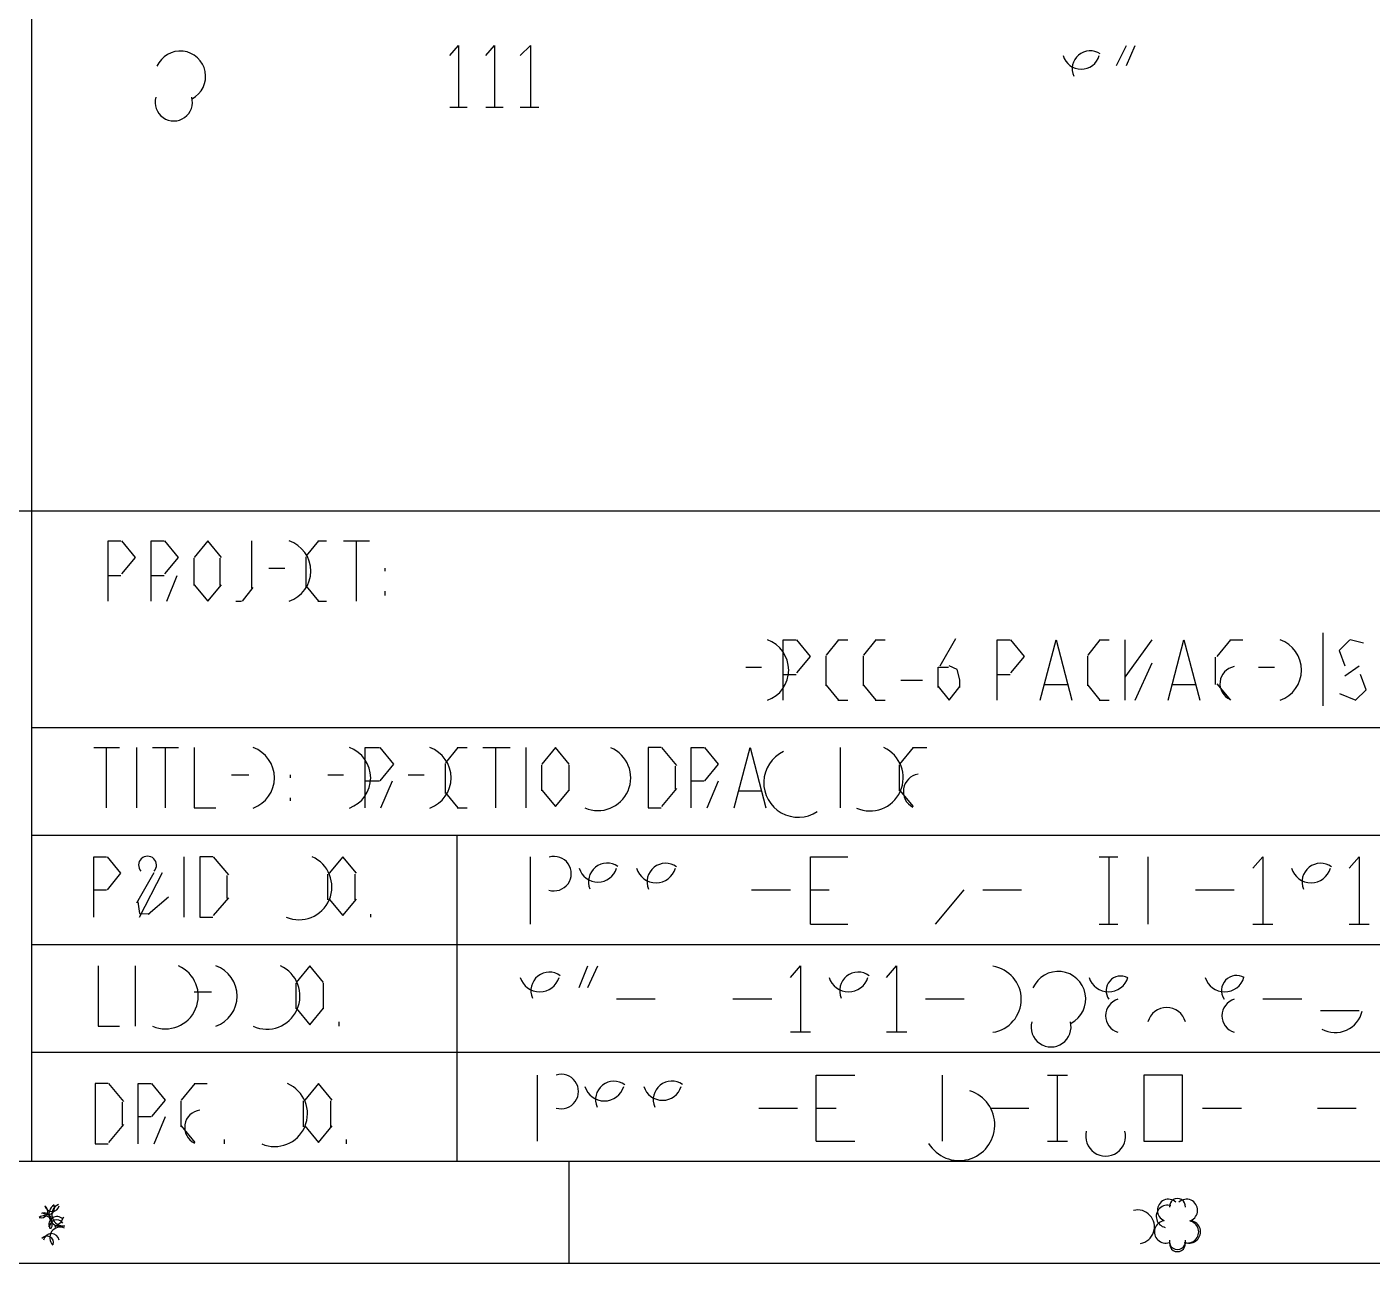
# Model space of a CAD drawing. Header units: millimetres. Extents: x 35 to 1147, y 31 to 824.
# Drawn here: x 819.9 to 932.3, y 31 to 134.3 of the extents above; entities that cross this region are included whole.
import ezdxf

# ---------------------------------------------------------------- set-up
doc = ezdxf.new("R2010")
doc.units = ezdxf.units.MM
for name, color, linetype in [('ARCS', 4, 'Continuous'), ('CURVES', 6, 'Continuous'), ('LINES', 7, 'Continuous'), ('RECTANGLES', 3, 'Continuous')]:
    doc.layers.add(name, color=color, linetype=linetype)

msp = doc.modelspace()

# ---------------------------------------------------------------- linework, layer by layer
at = {"layer": 'ARCS'}
for centre, radius, start, end in [((832.75, 130.18), 2.12, 298.1237, 156.5014), ((908.02, 132.34), 1.56, 195.6422, 344.3578), ((908.77, 130.81), 1.51, 55.9541, 204.2744), ((832.21, 128.02), 1.56, 164.6499, 15.9454), ((841, 88.84), 2.66, 288.4349, 71.5651), ((880.9, 80.56), 2.68, 289.6538, 70.3462), ((923.74, 80.56), 2.68, 289.6538, 70.3462), ((921.07, 79.42), 1.46, 101.0702, 245.4623), ((837.94, 71.56), 2.68, 289.6538, 70.3462), ((845.98, 71.56), 2.68, 289.6538, 70.3462), ((852.7, 71.56), 2.68, 289.6538, 70.3462), ((867.64, 71.56), 2.74, 246.8014, 66.8014), ((884.38, 71.14), 2.88, 115.1448, 303.3106), ((890.38, 71.56), 2.77, 245.6589, 65.6589), ((894.64, 70.42), 1.48, 99.8658, 242.4472), ((830.02, 64.26), 0.75, 317.5275, 222.4725), ((842.68, 62.44), 2.74, 246.8014, 66.8014), ((863.98, 63.55), 1.44, 252.7185, 106.5873), ((868.42, 62.86), 1.57, 55.6197, 202.1663), ((873.31, 62.86), 1.56, 54.6052, 202.5431), ((928.03, 62.86), 1.56, 54.6052, 202.5431), ((867.64, 64.48), 1.63, 197.1027, 342.8973), ((872.5, 64.48), 1.69, 196.5044, 343.4956), ((927.22, 64.48), 1.69, 196.5044, 343.4956), ((831.52, 53.32), 2.74, 246.8014, 66.8014), ((834.82, 53.32), 2.68, 289.6538, 70.3462), ((839.98, 53.32), 2.77, 245.6589, 65.6589), ((863.59, 53.77), 1.55, 53.8807, 203.459), ((889.39, 53.77), 1.55, 53.8807, 203.459), ((900.22, 53.05), 2.79, 278.7462, 81.4391), ((906.1, 53.08), 2.3, 297.9795, 156.6148), ((862.78, 55.36), 1.69, 196.5044, 343.4956), ((888.58, 55.36), 1.69, 196.5044, 343.4956), ((910.3, 55.36), 1.69, 196.5044, 343.4956), ((911.32, 53.77), 1.22, 61.607, 215.7067), ((919.99, 55.36), 1.69, 196.7984, 343.7798), ((921.01, 53.77), 1.27, 60.4222, 213.3106), ((911.5, 51.67), 1.44, 106.5873, 252.7185), ((921.22, 51.67), 1.44, 106.5873, 252.7185), ((915.16, 50.74), 1.62, 15.0685, 164.9315), ((929.23, 52.6), 2.33, 241.6543, 346.569), ((905.5, 50.74), 1.67, 165.4655, 14.5345), ((864.58, 45.34), 1.44, 253.0725, 106.9275), ((868.99, 44.65), 1.55, 53.8807, 203.459), ((873.82, 44.65), 1.56, 54.9042, 203.0704), ((840.64, 43.48), 2.74, 246.8014, 66.8014), ((868.18, 46.24), 1.69, 196.5044, 343.4956), ((873.04, 46.24), 1.63, 197.1027, 342.8973), ((897.82, 42.55), 2.98, 211.3041, 72.372), ((834.58, 42.34), 1.46, 97.4314, 244.44), ((910.06, 41.62), 1.67, 165.4655, 14.5345), ((915.31, 35.41), 0.929, 47.8624, 247.249), ((916.06, 35.74), 0.663, 354.8056, 185.1944), ((916.81, 35.41), 0.929, 292.751, 132.1376), ((821.14, 35.32), 0.539, 249.444, 57.9946), ((821.38, 34.27), 0.687, 324.1623, 126.3844), ((821.38, 34.57), 0.624, 306.3844, 109.44), ((821.68, 35.62), 0.575, 221.1859, 20.556), ((822.04, 35.92), 0.612, 191.3099, 348.6901), ((822.76, 35.05), 0.984, 122.6192, 282.875), ((822.43, 34.24), 0.654, 40.1009, 205.2011), ((822.97, 35.05), 0.94, 113.7495, 278.1301), ((912.73, 34.03), 1.41, 280.4077, 104.3493), ((915.22, 34.9), 0.933, 71.5651, 258.6901), ((822.43, 34.03), 0.595, 30.0686, 196.3895), ((822.73, 33.13), 0.88, 65.8545, 225), ((915.07, 33.61), 0.935, 99.7824, 289.5367), ((916.9, 33.61), 0.933, 252.1213, 78.3106), ((917.05, 33.61), 0.935, 250.4633, 80.2176), ((821.62, 32.71), 0.547, 344.4759, 141.8428), ((821.98, 32.8), 0.671, 10.3048, 169.6952), ((916.06, 32.8), 0.671, 169.6952, 10.3048), ((916.06, 32.62), 0.663, 174.8056, 5.1944)]:
    msp.add_arc(centre, radius, start, end, dxfattribs=at)
at = {"layer": 'CURVES'}
for p, q in [((855.28, 131.92), (856, 132.76)), ((856, 132.76), (856, 127.6)), ((858.28, 131.92), (859, 132.76)), ((859, 132.76), (859, 127.6)), ((861.16, 131.92), (862, 132.76)), ((862, 132.76), (862, 127.6)), ((826.72, 86.32), (826.72, 91.36)), ((826.72, 91.36), (827.8, 91.36)), ((829, 89.98), (827.86, 91.36)), ((830.32, 86.32), (830.32, 91.36)), ((830.32, 91.36), (831.4, 91.36)), ((832.6, 89.98), (831.46, 91.36)), ((835.06, 91.36), (833.92, 89.98)), ((836.2, 89.98), (835.06, 91.36)), ((844.3, 91.36), (843.28, 90.1)), ((827.86, 88.6), (829, 89.98)), ((831.46, 88.6), (832.6, 89.98)), ((833.92, 87.7), (835.06, 86.32)), ((835.06, 86.32), (836.2, 87.7)), ((837.94, 86.32), (838.84, 87.46)), ((843.28, 87.58), (844.3, 86.32)), ((897.51, 83.17), (896.2, 80.9)), ((928.21, 83.67), (928.21, 77.57)), ((883.12, 78.04), (883.12, 83.08)), ((883.12, 83.08), (884.2, 83.08)), ((885.4, 81.7), (884.26, 83.08)), ((887.74, 83.08), (886.72, 81.82)), ((890.86, 83.08), (889.84, 81.82)), ((901, 78.04), (901, 83.08)), ((901, 83.08), (902.08, 83.08)), ((903.28, 81.7), (902.14, 83.08)), ((904.6, 78.04), (905.92, 83.08)), ((905.92, 83.08), (907.24, 78.04)), ((909.58, 83.08), (908.56, 81.82)), ((915.28, 78.04), (916.6, 83.08)), ((916.6, 83.08), (917.92, 78.04)), ((920.5, 83.08), (919.36, 81.7)), ((930.46, 83.08), (929.58, 82.2)), ((929.58, 82.2), (930.05, 80.92)), ((931.61, 82.8), (930.49, 83.08)), ((884.26, 80.32), (885.4, 81.7)), ((902.14, 80.32), (903.28, 81.7)), ((897.65, 80.62), (896.99, 80.91)), ((897.87, 79.76), (897.65, 80.62)), ((931.82, 78.92), (931.35, 80.2)), ((886.72, 79.3), (887.74, 78.04)), ((889.84, 79.3), (890.86, 78.04)), ((896.08, 79.18), (896.98, 78.04)), ((896.98, 78.04), (897.88, 79.18)), ((908.56, 79.3), (909.58, 78.04)), ((919.36, 79.42), (920.5, 78.04)), ((930.94, 78.04), (931.82, 78.92)), ((929.6, 78.6), (930.96, 78.04)), ((833.92, 74.08), (833.92, 69.04)), ((848.2, 69.04), (848.2, 74.08)), ((848.2, 74.08), (849.4, 74.08)), ((850.6, 72.7), (849.46, 74.08)), ((855.94, 74.08), (854.92, 72.82)), ((864.1, 74.08), (862.96, 72.7)), ((865.24, 72.7), (864.1, 74.08)), ((872.92, 74.08), (871.84, 74.08)), ((871.84, 74.08), (871.84, 69.04)), ((874.24, 72.58), (872.98, 74.08)), ((875.44, 69.04), (875.44, 74.08)), ((875.44, 74.08), (876.52, 74.08)), ((877.72, 72.7), (876.58, 74.08)), ((879.04, 69.04), (880.36, 74.08)), ((880.36, 74.08), (881.68, 69.04)), ((893.98, 74.08), (892.84, 72.7)), ((849.46, 71.32), (850.6, 72.7)), ((876.58, 71.32), (877.72, 72.7)), ((854.92, 70.3), (855.94, 69.04)), ((862.96, 70.54), (864.1, 69.16)), ((864.1, 69.16), (865.24, 70.54)), ((872.98, 69.16), (874.24, 70.66)), ((892.84, 70.54), (893.98, 69.16)), ((833.92, 69.04), (835.72, 69.04)), ((825.52, 59.92), (825.52, 64.96)), ((825.52, 64.96), (826.6, 64.96)), ((827.8, 63.58), (826.66, 64.96)), ((835.48, 64.96), (834.4, 64.96)), ((834.4, 64.96), (834.4, 59.92)), ((836.8, 63.46), (835.54, 64.96)), ((846.34, 64.96), (845.2, 63.58)), ((847.48, 63.58), (846.34, 64.96)), ((885.4, 59.32), (885.4, 64.96)), ((885.4, 64.96), (888.52, 64.96)), ((922.36, 64), (923.2, 64.96)), ((923.2, 64.96), (923.2, 59.32)), ((930.4, 64), (931.24, 64.96)), ((931.24, 64.96), (931.24, 59.32)), ((826.66, 62.2), (827.8, 63.58)), ((829.2, 61.19), (829.35, 60.23)), ((835.54, 60.04), (836.8, 61.54)), ((845.2, 61.42), (846.34, 60.04)), ((846.34, 60.04), (847.48, 61.42)), ((829.35, 60.23), (830.18, 60.2)), ((825.88, 55.84), (825.88, 50.8)), ((843.58, 55.84), (842.44, 54.46)), ((844.72, 54.46), (843.58, 55.84)), ((883.72, 54.88), (884.56, 55.84)), ((884.56, 55.84), (884.56, 50.32)), ((891.76, 54.88), (892.6, 55.84)), ((892.6, 55.84), (892.6, 50.32)), ((842.44, 52.3), (843.58, 50.92)), ((843.58, 50.92), (844.72, 52.3)), ((825.88, 50.8), (827.68, 50.8)), ((885.88, 41.2), (885.88, 46.72)), ((885.88, 46.72), (889.12, 46.72)), ((826.72, 46), (825.64, 46)), ((825.64, 46), (825.64, 40.96)), ((828.04, 44.5), (826.78, 46)), ((829.24, 40.96), (829.24, 46)), ((829.24, 46), (830.32, 46)), ((831.52, 44.62), (830.38, 46)), ((833.98, 46), (832.84, 44.62)), ((844.3, 46), (843.16, 44.62)), ((845.44, 44.62), (844.3, 46)), ((830.38, 43.24), (831.52, 44.62)), ((826.78, 41.08), (828.04, 42.58)), ((832.84, 42.46), (833.98, 41.08)), ((843.16, 42.46), (844.3, 41.08)), ((844.3, 41.08), (845.44, 42.46)), ((823, 34.84), (822.76, 34.36)), ((822.76, 34.36), (822.28, 34))]:
    msp.add_line(p, q, dxfattribs=at)
at = {"layer": 'LINES'}
for p, q in [((820.36, 39.52), (820.36, 802.72)), ((910.96, 131.08), (911.8, 132.76)), ((911.8, 131.08), (912.52, 132.76)), ((855.28, 127.6), (856.72, 127.6)), ((858.28, 127.6), (859.72, 127.6)), ((861.16, 127.6), (862.72, 127.6)), ((52.24, 93.88), (1137.16, 93.88)), ((838.72, 87.4), (838.72, 91.36)), ((844.24, 91.36), (844.96, 91.36)), ((846.4, 91.36), (848.56, 91.36)), ((847.48, 86.32), (847.48, 91.36)), ((833.92, 87.64), (833.92, 89.92)), ((836.08, 87.64), (836.08, 89.92)), ((843.28, 87.52), (843.28, 90.04)), ((840.16, 89.08), (841.48, 89.08)), ((849.88, 88.84), (849.88, 89.08)), ((826.72, 88.48), (827.8, 88.48)), ((830.32, 88.48), (831.4, 88.48)), ((831.64, 86.32), (832.48, 88.48)), ((849.88, 86.8), (849.88, 87.16)), ((837.4, 86.32), (837.88, 86.32)), ((844.24, 86.32), (844.96, 86.32)), ((887.68, 83.08), (888.52, 83.08)), ((890.8, 83.08), (891.64, 83.08)), ((909.52, 83.08), (910.36, 83.08)), ((911.68, 78.04), (911.68, 83.08)), ((911.68, 79.96), (913.96, 83.08)), ((920.44, 83.08), (921.52, 83.08)), ((886.72, 79.24), (886.72, 81.76)), ((889.84, 79.24), (889.84, 81.76)), ((908.56, 79.24), (908.56, 81.76)), ((912.52, 78.04), (913.96, 81.16)), ((919.24, 79.36), (919.24, 81.64)), ((930.04, 80.08), (931.24, 80.92)), ((880, 80.8), (881.32, 80.8)), ((883.12, 80.2), (884.2, 80.2)), ((896.08, 79.12), (896.08, 80.8)), ((896.08, 80.8), (896.92, 80.8)), ((901, 80.2), (902.08, 80.2)), ((922.84, 80.8), (924.16, 80.8)), ((892.96, 79.72), (894.76, 79.72)), ((897.88, 79.12), (897.88, 79.72)), ((904.96, 79.36), (906.88, 79.36)), ((915.64, 79.36), (917.56, 79.36)), ((887.68, 78.04), (888.52, 78.04)), ((890.8, 78.04), (891.64, 78.04)), ((909.52, 78.04), (910.36, 78.04)), ((820.36, 75.76), (1137.16, 75.76)), ((825.52, 74.08), (827.68, 74.08)), ((826.6, 69.04), (826.6, 74.08)), ((829.12, 69.04), (829.12, 74.08)), ((830.44, 74.08), (832.6, 74.08)), ((831.52, 69.04), (831.52, 74.08)), ((855.88, 74.08), (856.72, 74.08)), ((858.04, 74.08), (860.32, 74.08)), ((859.12, 69.04), (859.12, 74.08)), ((861.64, 69.04), (861.64, 74.08)), ((887.92, 69.04), (887.92, 74.08)), ((893.92, 74.08), (895.12, 74.08)), ((854.92, 70.24), (854.92, 72.76)), ((862.96, 70.48), (862.96, 72.64)), ((865.24, 70.48), (865.24, 72.64)), ((874.12, 70.6), (874.12, 72.52)), ((892.84, 70.48), (892.84, 72.64)), ((837.04, 71.8), (838.48, 71.8)), ((841.96, 71.56), (841.96, 71.8)), ((845.08, 71.8), (846.4, 71.8)), ((848.2, 71.32), (849.4, 71.32)), ((849.52, 69.04), (850.48, 71.32)), ((851.8, 71.8), (853.12, 71.8)), ((875.44, 71.32), (876.52, 71.32)), ((876.76, 69.04), (877.72, 71.32)), ((841.96, 69.64), (841.96, 69.88)), ((879.4, 70.48), (881.32, 70.48)), ((855.88, 69.04), (856.72, 69.04)), ((871.84, 69.04), (872.92, 69.04)), ((820.36, 66.76), (1137.16, 66.76)), ((855.88, 39.52), (855.88, 66.76)), ((833.08, 59.92), (833.08, 64.96)), ((862, 59.32), (862, 64.96)), ((909.52, 64.96), (911.08, 64.96)), ((910.36, 59.32), (910.36, 64.96)), ((913.6, 59.32), (913.6, 64.96)), ((829.12, 61.12), (830.56, 63.64)), ((829.36, 59.92), (831.28, 63.64)), ((836.68, 61.48), (836.68, 63.4)), ((845.08, 61.36), (845.08, 63.52)), ((847.36, 61.36), (847.36, 63.52)), ((825.52, 62.2), (826.6, 62.2)), ((880.48, 62.2), (883.72, 62.2)), ((885.4, 62.2), (886.96, 62.2)), ((895.84, 59.32), (898.24, 62.2)), ((899.8, 62.2), (903.04, 62.2)), ((917.56, 62.2), (920.8, 62.2)), ((830.08, 60.16), (831.76, 61.6)), ((834.4, 59.92), (835.48, 59.92)), ((848.68, 59.92), (848.68, 60.16)), ((885.4, 59.32), (888.52, 59.32)), ((909.52, 59.32), (911.08, 59.32)), ((922.36, 59.32), (924.04, 59.32)), ((930.4, 59.32), (932.08, 59.32)), ((820.36, 57.64), (1137.16, 57.64)), ((829, 50.8), (829, 55.84)), ((866.08, 54.04), (866.8, 55.84)), ((866.8, 54.04), (867.64, 55.84)), ((842.44, 52.24), (842.44, 54.4)), ((844.72, 52.24), (844.72, 54.4)), ((833.92, 53.68), (835.36, 53.68)), ((869.2, 53.08), (872.44, 53.08)), ((878.92, 53.08), (882.16, 53.08)), ((895, 53.08), (898.24, 53.08)), ((923.2, 53.08), (926.44, 53.08)), ((928, 52.12), (931.24, 52.12)), ((846.04, 50.8), (846.04, 51.16)), ((883.72, 50.32), (885.4, 50.32)), ((891.76, 50.32), (893.44, 50.32)), ((820.36, 48.64), (1137.16, 48.64)), ((862.6, 41.2), (862.6, 46.72)), ((896.44, 41.2), (896.44, 46.72)), ((905.2, 46.72), (906.88, 46.72)), ((906.04, 41.2), (906.04, 46.72)), ((833.92, 46), (835, 46)), ((827.92, 42.52), (827.92, 44.44)), ((832.84, 42.4), (832.84, 44.56)), ((843.04, 42.4), (843.04, 44.56)), ((845.32, 42.4), (845.32, 44.56)), ((881.08, 43.96), (884.32, 43.96)), ((885.88, 43.96), (887.56, 43.96)), ((900.4, 43.96), (903.64, 43.96)), ((918.16, 43.96), (921.4, 43.96)), ((927.76, 43.96), (931, 43.96)), ((829.24, 43.24), (830.32, 43.24)), ((830.56, 40.96), (831.52, 43.24)), ((825.64, 40.96), (826.72, 40.96)), ((836.44, 40.96), (836.44, 41.32)), ((846.64, 40.96), (846.64, 41.32)), ((885.88, 41.2), (889.12, 41.2)), ((905.2, 41.2), (906.88, 41.2)), ((569.8, 39.52), (884.08, 39.52)), ((865.24, 31), (865.24, 39.52))]:
    msp.add_line(p, q, dxfattribs=at)
at = {"layer": 'RECTANGLES'}
for p, q in [((916.48, 46.72), (913.24, 46.72)), ((913.24, 46.72), (913.24, 41.2)), ((916.48, 41.2), (916.48, 46.72)), ((913.24, 41.2), (916.48, 41.2)), ((52.24, 39.52), (1137.16, 39.52)), ((42.88, 31), (1146.64, 31))]:
    msp.add_line(p, q, dxfattribs=at)

doc.saveas('drawing.dxf')
